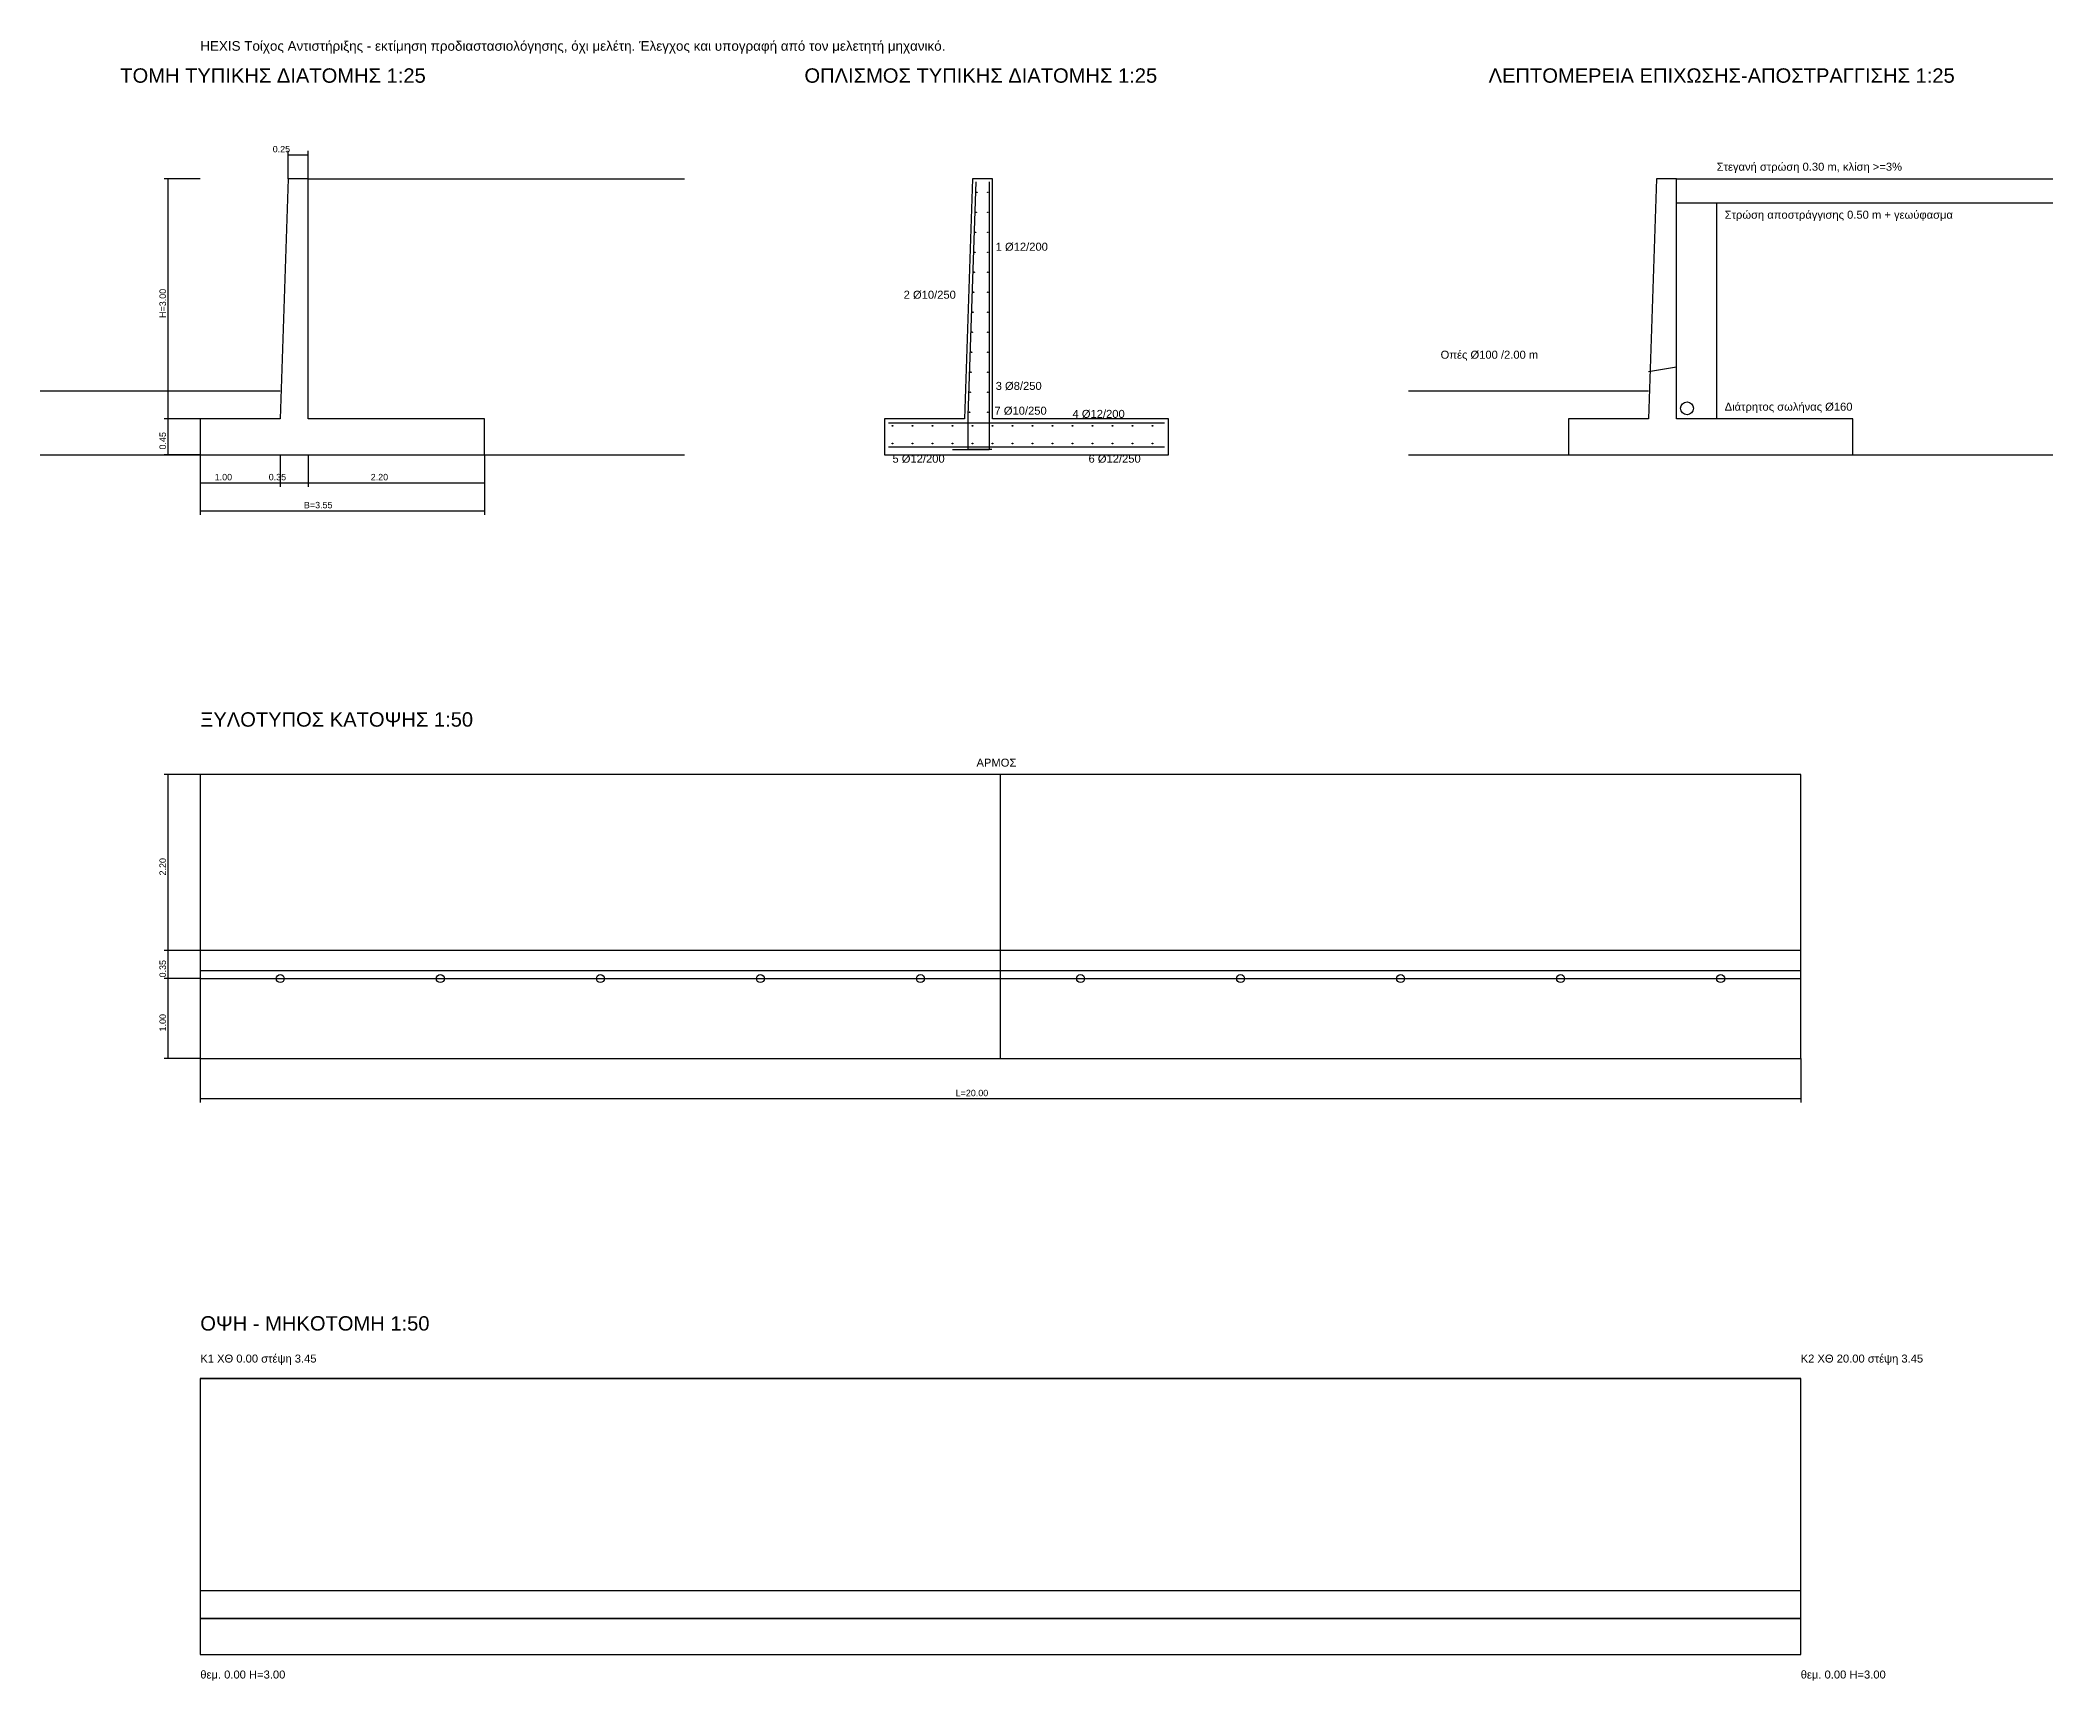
# Model space of a CAD drawing. Header units: metres. Extents: x -2 to 41.2, y -15.3 to 5.2.
# Drawn here: x -2 to 23.15, y -15.33 to 5.18 of the extents above; entities that cross this region are included whole.
import ezdxf

# ---------------------------------------------------------------- set-up
doc = ezdxf.new("R2010")
doc.units = ezdxf.units.M
for name, color, linetype in [('APOSTRAGGISI', 5, 'CONTINUOUS'), ('DIASTASEIS', 3, 'CONTINUOUS'), ('EDAFOS', 2, 'CONTINUOUS'), ('KEIMENO', 7, 'CONTINUOUS'), ('OPLISMOS', 4, 'CONTINUOUS'), ('OPSI', 8, 'CONTINUOUS'), ('SKYRODEMA', 1, 'CONTINUOUS'), ('XYLOTYPOS', 6, 'CONTINUOUS')]:
    doc.layers.add(name, color=color, linetype=linetype)
doc.styles.add('HEXIS', font='arial.ttf')

msp = doc.modelspace()

# ---------------------------------------------------------------- linework, layer by layer
at = {"layer": 'APOSTRAGGISI'}
for p, q in [((18.45, 3.15), (23.15, 3.15)), ((18.1, 1.04), (18.45, 1.1))]:
    msp.add_line(p, q, dxfattribs=at)
msp.add_lwpolyline([(18.45, 0.45), (18.45, 3.15), (18.95, 3.15), (18.95, 0.45)], dxfattribs=at)
for centre, radius in [((18.58, 0.58), 0.08), ((1, -6.55), 0.05), ((3, -6.55), 0.05), ((5, -6.55), 0.05), ((7, -6.55), 0.05), ((9, -6.55), 0.05), ((11, -6.55), 0.05), ((13, -6.55), 0.05), ((15, -6.55), 0.05), ((17, -6.55), 0.05), ((19, -6.55), 0.05)]:
    msp.add_circle(centre, radius, dxfattribs=at)
at = {"layer": 'DIASTASEIS'}
for p, q in [((1.1, 3.45), (1.1, 3.8)), ((1.35, 3.45), (1.35, 3.8)), ((1.1, 3.75), (1.35, 3.75)), ((0, 3.45), (-0.45, 3.45)), ((-0.4, 0.45), (-0.4, 3.45)), ((0, 0.45), (-0.45, 0.45)), ((0, 0.45), (-0.45, 0.45)), ((-0.4, 0), (-0.4, 0.45)), ((0, 0), (-0.45, 0)), ((0, 0), (0, -0.4)), ((0, 0), (0, -0.75)), ((1, 0), (1, -0.4)), ((1, 0), (1, -0.4)), ((1.35, 0), (1.35, -0.4)), ((1.35, 0), (1.35, -0.4)), ((3.55, 0), (3.55, -0.4)), ((3.55, 0), (3.55, -0.75)), ((0, -0.35), (1, -0.35)), ((1, -0.35), (1.35, -0.35)), ((1.35, -0.35), (3.55, -0.35)), ((0, -0.7), (3.55, -0.7)), ((0, -4), (-0.45, -4)), ((-0.4, -6.2), (-0.4, -4)), ((0, -6.2), (-0.45, -6.2)), ((0, -6.2), (-0.45, -6.2)), ((-0.4, -6.55), (-0.4, -6.2)), ((0, -6.55), (-0.45, -6.55)), ((0, -6.55), (-0.45, -6.55)), ((-0.4, -7.55), (-0.4, -6.55)), ((0, -7.55), (-0.45, -7.55)), ((0, -7.55), (0, -8.1)), ((20, -7.55), (20, -8.1)), ((0, -8.05), (20, -8.05))]:
    msp.add_line(p, q, dxfattribs=at)
at = {"layer": 'EDAFOS'}
for p, q in [((1.35, 3.45), (6.05, 3.45)), ((18.45, 3.45), (23.15, 3.45)), ((-2, 0.8), (0, 0.8)), ((0, 0.8), (1, 0.8)), ((15.1, 0.8), (17.1, 0.8)), ((17.1, 0.8), (18.1, 0.8)), ((-2, 0), (6.05, 0)), ((15.1, 0), (23.15, 0))]:
    msp.add_line(p, q, dxfattribs=at)
for points in [[(0, -11.55), (20, -11.55)], [(0, -14.2), (20, -14.2)]]:
    msp.add_lwpolyline(points, dxfattribs=at)
at = {"layer": 'OPLISMOS'}
for points in [[(9.86, 3.41), (9.86, 0.06), (9.399, 0.06)], [(9.69, 3.41), (9.59, 0.49), (9.59, 0.07), (9.89, 0.07)], [(8.6, 0.4), (12.05, 0.4)], [(8.6, 0.1), (10.35, 0.1)], [(9.8, 0.1), (12.05, 0.1)]]:
    msp.add_lwpolyline(points, dxfattribs=at)
for centre, radius in [((9.704, 3.28), 0.004), ((9.84, 3.28), 0.004), ((9.696, 3.03), 0.004), ((9.84, 3.03), 0.004), ((9.688, 2.78), 0.004), ((9.84, 2.78), 0.004), ((9.679, 2.53), 0.004), ((9.84, 2.53), 0.004), ((9.671, 2.28), 0.004), ((9.84, 2.28), 0.004), ((9.663, 2.03), 0.004), ((9.84, 2.03), 0.004), ((9.654, 1.78), 0.004), ((9.84, 1.78), 0.004), ((9.646, 1.53), 0.004), ((9.84, 1.53), 0.004), ((9.638, 1.28), 0.004), ((9.84, 1.28), 0.004), ((9.629, 1.03), 0.004), ((9.84, 1.03), 0.004), ((9.621, 0.78), 0.004), ((9.84, 0.78), 0.004), ((9.613, 0.53), 0.004), ((9.84, 0.53), 0.004), ((8.65, 0.36), 0.005), ((8.9, 0.36), 0.005), ((9.15, 0.36), 0.005), ((9.4, 0.36), 0.005), ((9.65, 0.36), 0.005), ((9.9, 0.36), 0.005), ((10.15, 0.36), 0.005), ((10.4, 0.36), 0.005), ((10.65, 0.36), 0.005), ((10.9, 0.36), 0.005), ((11.15, 0.36), 0.005), ((11.4, 0.36), 0.005), ((11.65, 0.36), 0.005), ((11.9, 0.36), 0.005), ((8.65, 0.14), 0.005), ((8.9, 0.14), 0.005), ((9.15, 0.14), 0.005), ((9.4, 0.14), 0.005), ((9.65, 0.14), 0.005), ((9.9, 0.14), 0.005), ((10.15, 0.14), 0.005), ((10.4, 0.14), 0.005), ((10.65, 0.14), 0.005), ((10.9, 0.14), 0.005), ((11.15, 0.14), 0.005), ((11.4, 0.14), 0.005), ((11.65, 0.14), 0.005), ((11.9, 0.14), 0.005)]:
    msp.add_circle(centre, radius, dxfattribs=at)
at = {"layer": 'OPSI'}
for points in [[(0, -14.55), (20, -14.55), (20, -11.55), (0, -11.55)], [(0, -15), (20, -15), (20, -14.55), (0, -14.55)]]:
    msp.add_lwpolyline(points, close=True, dxfattribs=at)
at = {"layer": 'SKYRODEMA'}
for points in [[(0, 0), (3.55, 0), (3.55, 0.45), (1.35, 0.45), (1.35, 3.45), (1.1, 3.45), (1, 0.45), (0, 0.45)], [(8.55, 0), (12.1, 0), (12.1, 0.45), (9.9, 0.45), (9.9, 3.45), (9.65, 3.45), (9.55, 0.45), (8.55, 0.45)], [(17.1, 0), (20.65, 0), (20.65, 0.45), (18.45, 0.45), (18.45, 3.45), (18.2, 3.45), (18.1, 0.45), (17.1, 0.45)]]:
    msp.add_lwpolyline(points, close=True, dxfattribs=at)
at = {"layer": 'XYLOTYPOS'}
for p, q in [((10, -7.55), (10, -4)), ((0, -6.45), (20, -6.45))]:
    msp.add_line(p, q, dxfattribs=at)
for points in [[(0, -7.55), (20, -7.55), (20, -4), (0, -4)], [(0, -6.55), (20, -6.55), (20, -6.2), (0, -6.2)]]:
    msp.add_lwpolyline(points, close=True, dxfattribs=at)

# ---------------------------------------------------------------- texts
at = {"layer": 'APOSTRAGGISI', "style": 'HEXIS'}
for s, p in [('Στεγανή στρώση 0.30 m, κλίση >=3%', (18.95, 3.55)), ('Στρώση αποστράγγισης 0.50 m + γεωύφασμα', (19.05, 2.95)), ('Οπές %%c100 /2.00 m', (15.5, 1.2)), ('Διάτρητος σωλήνας %%c160', (19.05, 0.55))]:
    msp.add_text(s, height=0.1, dxfattribs=at).set_placement(p)
at = {"layer": 'DIASTASEIS', "style": 'HEXIS'}
for s, p in [('0.25', (0.905, 3.78)), ('1.00', (0.18, -0.32)), ('0.35', (0.855, -0.32)), ('2.20', (2.13, -0.32)), ('B=3.55', (1.295, -0.67)), ('L=20.00', (9.44, -8.02))]:
    msp.add_text(s, height=0.08, dxfattribs=at).set_placement(p)
for s, p in [('H=3.00', (-0.43, 1.71)), ('0.45', (-0.43, 0.065)), ('2.20', (-0.43, -5.26)), ('0.35', (-0.43, -6.535)), ('1.00', (-0.43, -7.21))]:
    msp.add_text(s, height=0.08, rotation=90, dxfattribs=at).set_placement(p)
at = {"layer": 'KEIMENO', "style": 'HEXIS'}
for s, height, p in [('HEXIS Τοίχος Αντιστήριξης - εκτίμηση προδιαστασιολόγησης, όχι μελέτη. Έλεγχος και υπογραφή από τον μελετητή μηχανικό.', 0.12, (0, 5.05)), ('ΤΟΜΗ ΤΥΠΙΚΗΣ ΔΙΑΤΟΜΗΣ 1:25', 0.18, (-1, 4.65)), ('ΟΠΛΙΣΜΟΣ ΤΥΠΙΚΗΣ ΔΙΑΤΟΜΗΣ 1:25', 0.18, (7.55, 4.65)), ('ΛΕΠΤΟΜΕΡΕΙΑ ΕΠΙΧΩΣΗΣ-ΑΠΟΣΤΡΑΓΓΙΣΗΣ 1:25', 0.18, (16.1, 4.65)), ('ΞΥΛΟΤΥΠΟΣ ΚΑΤΟΨΗΣ 1:50', 0.18, (0, -3.4)), ('ΑΡΜΟΣ', 0.1, (9.7, -3.9)), ('ΟΨΗ - ΜΗΚΟΤΟΜΗ 1:50', 0.18, (0, -10.95)), ('K1 ΧΘ 0.00 στέψη 3.45', 0.1, (0, -11.35)), ('K2 ΧΘ 20.00 στέψη 3.45', 0.1, (20, -11.35)), ('θεμ. 0.00 H=3.00', 0.1, (0, -15.3)), ('θεμ. 0.00 H=3.00', 0.1, (20, -15.3))]:
    msp.add_text(s, height=height, dxfattribs=at).set_placement(p)
at = {"layer": 'OPLISMOS', "style": 'HEXIS'}
for s, p in [('1 %%c12/200', (9.94, 2.55)), ('2 %%c10/250', (8.79, 1.95)), ('3 %%c8/250', (9.94, 0.81)), ('7 %%c10/250', (9.925, 0.5)), ('4 %%c12/200', (10.9, 0.46)), ('5 %%c12/200', (8.65, -0.1)), ('6 %%c12/250', (11.1, -0.1))]:
    msp.add_text(s, height=0.1, dxfattribs=at).set_placement(p)

doc.saveas('drawing.dxf')
